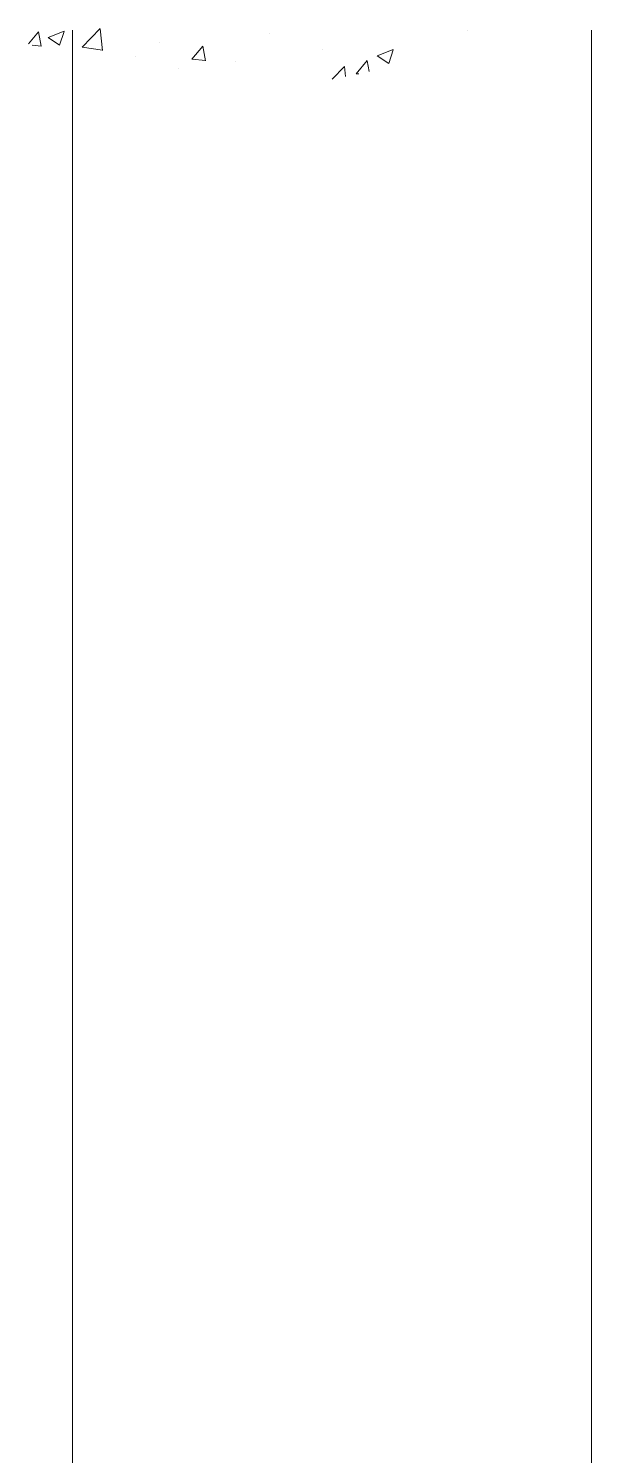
# Model space of a CAD drawing. Header units: metres. Extents: x -8 to 247, y -4 to 148.
# Drawn here: x 228.287 to 229.024, y 97.43 to 99.301 of the extents above; entities that cross this region are included whole.
import ezdxf

# ---------------------------------------------------------------- set-up
doc = ezdxf.new("R2010")
doc.units = ezdxf.units.M
doc.header["$LTSCALE"] = 5
doc.layers.add('800 Espace-vert', color=8, linetype='Continuous', lineweight=5)
doc.layers.add('801 ABRES JARDINS', color=8, linetype='Continuous', lineweight=0)

# ---------------------------------------------------------------- blocks, each defined once
blk = doc.blocks.new('ARBRE')
at = {"layer": '800 Espace-vert', "color": 3}
for p, q in [((-0.2073, -0.6579), (-0.1839, -0.6336)), ((-0.1806, -0.6622), (-0.1839, -0.6337)), ((-0.2776, -0.6536), (-0.2644, -0.6378)), ((-0.2609, -0.6568), (-0.2644, -0.638)), ((-0.2519, -0.6451), (-0.2309, -0.637)), ((-0.2519, -0.6451), (-0.237, -0.6552)), ((-0.237, -0.6554), (-0.2309, -0.6373)), ((-0.1066, -0.6516), (-0.1066, -0.6516)), ((0.0375, -0.6401), (0.0375, -0.6401)), ((0.2972, -0.6362), (0.2972, -0.6362)), ((-0.273, -0.6555), (-0.2609, -0.6566)), ((-0.2073, -0.6579), (-0.1806, -0.662)), ((-0.1375, -0.6701), (-0.1375, -0.6701)), ((-0.0637, -0.6738), (-0.0492, -0.6566)), ((-0.0457, -0.6757), (-0.0492, -0.6568)), ((0.1078, -0.6612), (0.1078, -0.6612)), ((0.1792, -0.6691), (0.2002, -0.6611)), ((0.1792, -0.6691), (0.1942, -0.6792)), ((0.1942, -0.6794), (0.2002, -0.6613)), ((-0.081, -0.686), (-0.081, -0.686)), ((-0.0637, -0.6738), (-0.0458, -0.6754)), ((-0.0059, -0.6761), (-0.0059, -0.6761)), ((0.1203, -0.6998), (0.1363, -0.6832)), ((0.1378, -0.6966), (0.1363, -0.6834)), ((0.1515, -0.6927), (0.166, -0.6754)), ((0.1686, -0.6898), (0.166, -0.6757)), ((0.1515, -0.6927), (0.155, -0.693))]:
    blk.add_line(p, q, dxfattribs=at)

msp = doc.modelspace()

# ---------------------------------------------------------------- linework, layer by layer
at = {"layer": '800 Espace-vert', "color": 8, "linetype": 'Continuous'}
for p, q in [((228.3441, 95.4014), (228.3441, 99.2987)), ((229.0241, 95.4017), (229.0241, 99.2987))]:
    msp.add_line(p, q, dxfattribs=at)

# ---------------------------------------------------------------- block references
at = {"layer": '801 ABRES JARDINS', "color": 8}
msp.add_blockref('ARBRE', (228.5643, 99.9345), dxfattribs=at)

doc.saveas('drawing.dxf')
